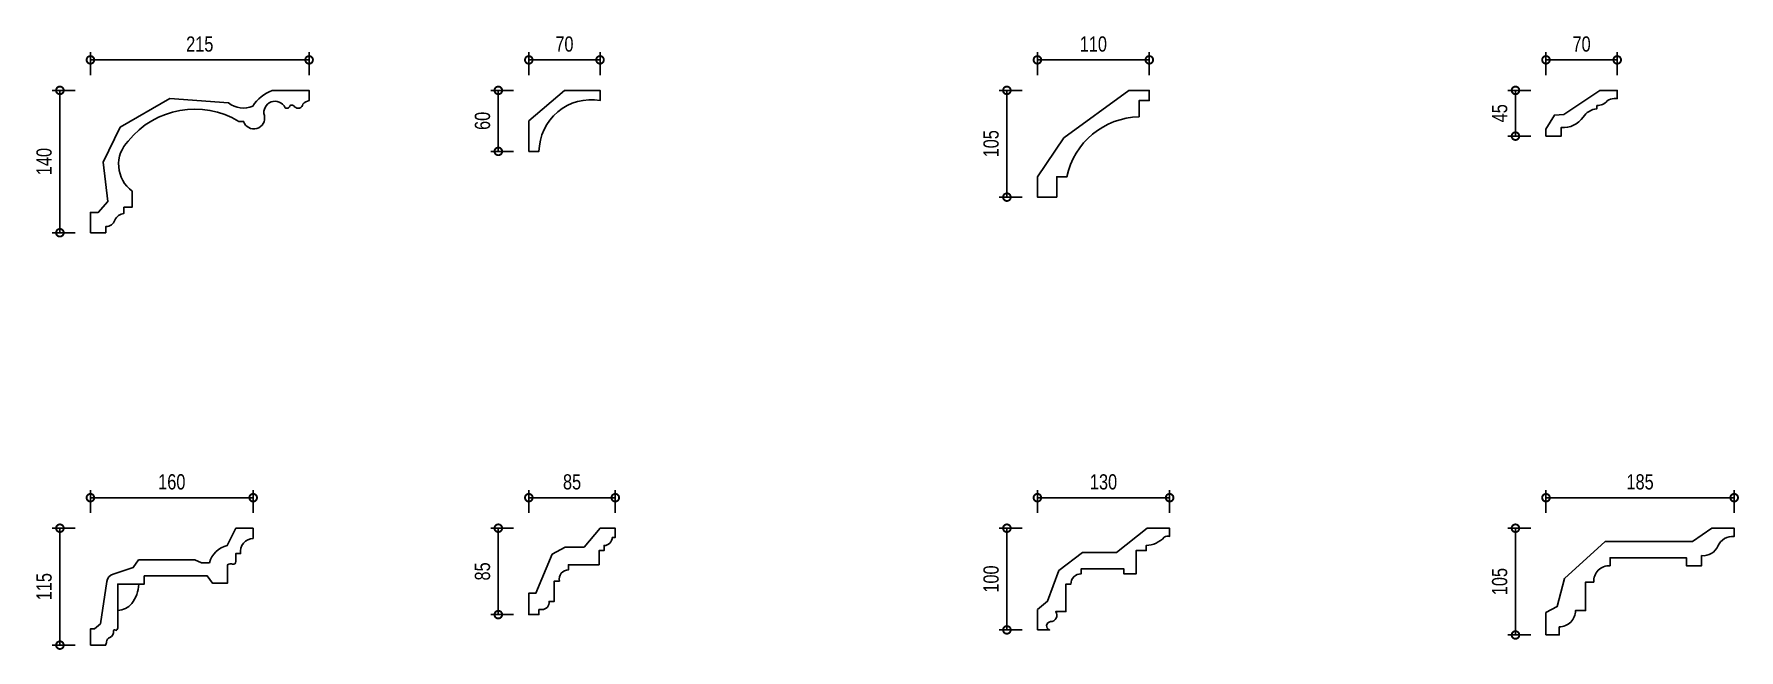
# Model space of a CAD drawing. Header units: millimetres. Extents: x 3214 to 6480, y 2858 to 4911.
# Drawn here: x 4714 to 6390, y 2868 to 3474 of the extents above; entities that cross this region are included whole.
import ezdxf

# ---------------------------------------------------------------- set-up
doc = ezdxf.new("R2010")
doc.units = ezdxf.units.MM
doc.layers.get('Defpoints').update_dxf_attribs({"color": 254})
doc.layers.add('Dimen', color=251, linetype='Continuous')
doc.styles.add('KOTE', font='romrust.shx', dxfattribs={"width": 0.8})
doc.dimstyles.new('ayala 20', dxfattribs={"dimscale": 25, "dimtxt": 2, "dimasz": 1.5, "dimexe": 0.75, "dimexo": 1.5, "dimgap": 0.8, "dimtad": 1, "dimdec": 0, "dimzin": 9, "dimdsep": 46, "dimtxsty": 'KOTE', "dimblk": 'ARCHTICK', "dimcen": 0, "dimdle": 0.75, "dimclrd": 4, "dimclre": 4, "dimclrt": 3, "dimadec": 0, "dimazin": 0, "dimtfac": 0.666667, "dimtdec": 0, "dimtix": 1, "dimtmove": 2, "dimatfit": 0, "dimfxl": 0, "dimtvp": 1, "dimtolj": 1, "dimarcsym": 0})

# ---------------------------------------------------------------- blocks, each defined once
blk = doc.blocks.new('_DotSmall')
at = {"color": 0, "linetype": 'ByBlock', "const_width": 0.5}
blk.add_lwpolyline([(-0.0625, 0, 1), (0.0625, 0, 1)], format="xyb", close=True, dxfattribs=at)
blk = doc.blocks.new('*D2')
at = {"layer": 'Defpoints', "color": 0, "transparency": 16777216}
for p in [(5670.2, 3418.5), (5700.2, 3418.5), (5700.2, 3313.5)]:
    blk.add_point(p, dxfattribs=at)
at = {"layer": 'Dimen', "color": 4, "lineweight": -2, "transparency": 16777216}
for p, q in [((5685.2, 3418.5), (5662.7, 3418.5)), ((5670.2, 3313.5), (5670.2, 3418.5)), ((5685.2, 3313.5), (5662.7, 3313.5))]:
    blk.add_line(p, q, dxfattribs=at)
at = {"layer": 'Dimen', "color": 4, "lineweight": -2, "transparency": 16777216, "xscale": 15, "yscale": 15, "zscale": 15}
for p, rotation in [((5670.2, 3418.5), 90), ((5670.2, 3313.5), 270)]:
    blk.add_blockref('_DotSmall', p, dxfattribs=dict(at, rotation=rotation))
at = {"layer": 'Dimen', "transparency": 16777216, "insert": (5654.7, 3366), "char_height": 15, "attachment_point": 5, "rotation": 90, "style": 'KOTE'}
blk.add_mtext('\\A1;105', dxfattribs=at)
blk = doc.blocks.new('*D3')
at = {"layer": 'Defpoints', "color": 0, "transparency": 16777216}
for p in [(5810.2, 3448.5), (5700.2, 3418.5), (5810.2, 3418.5)]:
    blk.add_point(p, dxfattribs=at)
at = {"layer": 'Dimen', "color": 4, "lineweight": -2, "transparency": 16777216}
for p, q in [((5700.2, 3433.5), (5700.2, 3456)), ((5810.2, 3433.5), (5810.2, 3456)), ((5700.2, 3448.5), (5810.2, 3448.5))]:
    blk.add_line(p, q, dxfattribs=at)
at = {"layer": 'Dimen', "color": 4, "lineweight": -2, "transparency": 16777216, "xscale": 15, "yscale": 15, "zscale": 15, "rotation": 180}
blk.add_blockref('_DotSmall', (5700.2, 3448.5), dxfattribs=at)
at = {"layer": 'Dimen', "color": 4, "lineweight": -2, "transparency": 16777216, "xscale": 15, "yscale": 15, "zscale": 15}
blk.add_blockref('_DotSmall', (5810.2, 3448.5), dxfattribs=at)
at = {"layer": 'Dimen', "transparency": 16777216, "insert": (5755.2, 3464), "char_height": 15, "attachment_point": 5, "style": 'KOTE'}
blk.add_mtext('\\A1;110', dxfattribs=at)
blk = doc.blocks.new('*D12')
at = {"layer": 'Defpoints', "color": 0, "transparency": 16777216}
for p in [(4739.2, 3418.5), (4769.2, 3418.5), (4769.2, 3278.5)]:
    blk.add_point(p, dxfattribs=at)
at = {"layer": 'Dimen', "color": 4, "lineweight": -2, "transparency": 16777216}
for p, q in [((4754.2, 3418.5), (4731.7, 3418.5)), ((4739.2, 3278.5), (4739.2, 3418.5)), ((4754.2, 3278.5), (4731.7, 3278.5))]:
    blk.add_line(p, q, dxfattribs=at)
at = {"layer": 'Dimen', "color": 4, "lineweight": -2, "transparency": 16777216, "xscale": 15, "yscale": 15, "zscale": 15}
for p, rotation in [((4739.2, 3418.5), 90), ((4739.2, 3278.5), 270)]:
    blk.add_blockref('_DotSmall', p, dxfattribs=dict(at, rotation=rotation))
at = {"layer": 'Dimen', "transparency": 16777216, "insert": (4723.7, 3348.5), "char_height": 15, "attachment_point": 5, "rotation": 90, "style": 'KOTE'}
blk.add_mtext('\\A1;140', dxfattribs=at)
blk = doc.blocks.new('*D13')
at = {"layer": 'Defpoints', "color": 0, "transparency": 16777216}
for p in [(4984.2, 3448.5), (4769.2, 3418.5), (4984.2, 3418.5)]:
    blk.add_point(p, dxfattribs=at)
at = {"layer": 'Dimen', "color": 4, "lineweight": -2, "transparency": 16777216}
for p, q in [((4769.2, 3433.5), (4769.2, 3456)), ((4984.2, 3433.5), (4984.2, 3456)), ((4769.2, 3448.5), (4984.2, 3448.5))]:
    blk.add_line(p, q, dxfattribs=at)
at = {"layer": 'Dimen', "color": 4, "lineweight": -2, "transparency": 16777216, "xscale": 15, "yscale": 15, "zscale": 15, "rotation": 180}
blk.add_blockref('_DotSmall', (4769.2, 3448.5), dxfattribs=at)
at = {"layer": 'Dimen', "color": 4, "lineweight": -2, "transparency": 16777216, "xscale": 15, "yscale": 15, "zscale": 15}
blk.add_blockref('_DotSmall', (4984.2, 3448.5), dxfattribs=at)
at = {"layer": 'Dimen', "transparency": 16777216, "insert": (4876.7, 3464), "char_height": 15, "attachment_point": 5, "style": 'KOTE'}
blk.add_mtext('\\A1;215', dxfattribs=at)
blk = doc.blocks.new('*D18')
at = {"layer": 'Defpoints', "color": 0, "transparency": 16777216}
for p in [(5170.2, 2987.9), (5200.2, 2987.9), (5200.2, 2902.9)]:
    blk.add_point(p, dxfattribs=at)
at = {"layer": 'Dimen', "color": 4, "lineweight": -2, "transparency": 16777216}
for p, q in [((5185.2, 2987.9), (5162.7, 2987.9)), ((5170.2, 2902.9), (5170.2, 2987.9)), ((5185.2, 2902.9), (5162.7, 2902.9))]:
    blk.add_line(p, q, dxfattribs=at)
at = {"layer": 'Dimen', "color": 4, "lineweight": -2, "transparency": 16777216, "xscale": 15, "yscale": 15, "zscale": 15}
for p, rotation in [((5170.2, 2987.9), 90), ((5170.2, 2902.9), 270)]:
    blk.add_blockref('_DotSmall', p, dxfattribs=dict(at, rotation=rotation))
at = {"layer": 'Dimen', "transparency": 16777216, "insert": (5154.7, 2945.4), "char_height": 15, "attachment_point": 5, "rotation": 90, "style": 'KOTE'}
blk.add_mtext('\\A1;85', dxfattribs=at)
blk = doc.blocks.new('*D19')
at = {"layer": 'Defpoints', "color": 0, "transparency": 16777216}
for p in [(5285.2, 3017.9), (5200.2, 2987.9), (5285.2, 2987.9)]:
    blk.add_point(p, dxfattribs=at)
at = {"layer": 'Dimen', "color": 4, "lineweight": -2, "transparency": 16777216}
for p, q in [((5200.2, 3002.9), (5200.2, 3025.4)), ((5200.2, 3017.9), (5285.2, 3017.9)), ((5285.2, 3002.9), (5285.2, 3025.4))]:
    blk.add_line(p, q, dxfattribs=at)
at = {"layer": 'Dimen', "color": 4, "lineweight": -2, "transparency": 16777216, "xscale": 15, "yscale": 15, "zscale": 15, "rotation": 180}
blk.add_blockref('_DotSmall', (5200.2, 3017.9), dxfattribs=at)
at = {"layer": 'Dimen', "color": 4, "lineweight": -2, "transparency": 16777216, "xscale": 15, "yscale": 15, "zscale": 15}
blk.add_blockref('_DotSmall', (5285.2, 3017.9), dxfattribs=at)
at = {"layer": 'Dimen', "transparency": 16777216, "insert": (5242.7, 3033.4), "char_height": 15, "attachment_point": 5, "style": 'KOTE'}
blk.add_mtext('\\A1;85', dxfattribs=at)
blk = doc.blocks.new('*D20')
at = {"layer": 'Defpoints', "color": 0, "transparency": 16777216}
for p in [(5670.2, 2987.9), (5700.2, 2987.9), (5700.2, 2887.9)]:
    blk.add_point(p, dxfattribs=at)
at = {"layer": 'Dimen', "color": 4, "lineweight": -2, "transparency": 16777216}
for p, q in [((5685.2, 2987.9), (5662.7, 2987.9)), ((5670.2, 2887.9), (5670.2, 2987.9)), ((5685.2, 2887.9), (5662.7, 2887.9))]:
    blk.add_line(p, q, dxfattribs=at)
at = {"layer": 'Dimen', "color": 4, "lineweight": -2, "transparency": 16777216, "xscale": 15, "yscale": 15, "zscale": 15}
for p, rotation in [((5670.2, 2987.9), 90), ((5670.2, 2887.9), 270)]:
    blk.add_blockref('_DotSmall', p, dxfattribs=dict(at, rotation=rotation))
at = {"layer": 'Dimen', "transparency": 16777216, "insert": (5654.7, 2937.9), "char_height": 15, "attachment_point": 5, "rotation": 90, "style": 'KOTE'}
blk.add_mtext('\\A1;100', dxfattribs=at)
blk = doc.blocks.new('*D21')
at = {"layer": 'Defpoints', "color": 0, "transparency": 16777216}
for p in [(5830.2, 3017.9), (5700.2, 2987.9), (5830.2, 2987.9)]:
    blk.add_point(p, dxfattribs=at)
at = {"layer": 'Dimen', "color": 4, "lineweight": -2, "transparency": 16777216}
for p, q in [((5700.2, 3002.9), (5700.2, 3025.4)), ((5700.2, 3017.9), (5830.2, 3017.9)), ((5830.2, 3002.9), (5830.2, 3025.4))]:
    blk.add_line(p, q, dxfattribs=at)
at = {"layer": 'Dimen', "color": 4, "lineweight": -2, "transparency": 16777216, "xscale": 15, "yscale": 15, "zscale": 15, "rotation": 180}
blk.add_blockref('_DotSmall', (5700.2, 3017.9), dxfattribs=at)
at = {"layer": 'Dimen', "color": 4, "lineweight": -2, "transparency": 16777216, "xscale": 15, "yscale": 15, "zscale": 15}
blk.add_blockref('_DotSmall', (5830.2, 3017.9), dxfattribs=at)
at = {"layer": 'Dimen', "transparency": 16777216, "insert": (5765.2, 3033.4), "char_height": 15, "attachment_point": 5, "style": 'KOTE'}
blk.add_mtext('\\A1;130', dxfattribs=at)
blk = doc.blocks.new('*D22')
at = {"layer": 'Defpoints', "color": 0, "transparency": 16777216}
for p in [(6170.2, 2987.9), (6200.2, 2987.9), (6200.2, 2882.9)]:
    blk.add_point(p, dxfattribs=at)
at = {"layer": 'Dimen', "color": 4, "lineweight": -2, "transparency": 16777216}
for p, q in [((6185.2, 2987.9), (6162.7, 2987.9)), ((6170.2, 2882.9), (6170.2, 2987.9)), ((6185.2, 2882.9), (6162.7, 2882.9))]:
    blk.add_line(p, q, dxfattribs=at)
at = {"layer": 'Dimen', "color": 4, "lineweight": -2, "transparency": 16777216, "xscale": 15, "yscale": 15, "zscale": 15}
for p, rotation in [((6170.2, 2987.9), 90), ((6170.2, 2882.9), 270)]:
    blk.add_blockref('_DotSmall', p, dxfattribs=dict(at, rotation=rotation))
at = {"layer": 'Dimen', "transparency": 16777216, "insert": (6154.7, 2935.4), "char_height": 15, "attachment_point": 5, "rotation": 90, "style": 'KOTE'}
blk.add_mtext('\\A1;105', dxfattribs=at)
blk = doc.blocks.new('*D23')
at = {"layer": 'Defpoints', "color": 0, "transparency": 16777216}
for p in [(6385.2, 3017.9), (6200.2, 2987.9), (6385.2, 2987.9)]:
    blk.add_point(p, dxfattribs=at)
at = {"layer": 'Dimen', "color": 4, "lineweight": -2, "transparency": 16777216}
for p, q in [((6200.2, 3002.9), (6200.2, 3025.4)), ((6200.2, 3017.9), (6385.2, 3017.9)), ((6385.2, 3002.9), (6385.2, 3025.4))]:
    blk.add_line(p, q, dxfattribs=at)
at = {"layer": 'Dimen', "color": 4, "lineweight": -2, "transparency": 16777216, "xscale": 15, "yscale": 15, "zscale": 15, "rotation": 180}
blk.add_blockref('_DotSmall', (6200.2, 3017.9), dxfattribs=at)
at = {"layer": 'Dimen', "color": 4, "lineweight": -2, "transparency": 16777216, "xscale": 15, "yscale": 15, "zscale": 15}
blk.add_blockref('_DotSmall', (6385.2, 3017.9), dxfattribs=at)
at = {"layer": 'Dimen', "transparency": 16777216, "insert": (6292.7, 3033.4), "char_height": 15, "attachment_point": 5, "style": 'KOTE'}
blk.add_mtext('\\A1;185', dxfattribs=at)
blk = doc.blocks.new('*D42')
at = {"layer": 'Defpoints', "color": 0, "transparency": 16777216}
for p in [(4739.2, 2987.9), (4769.2, 2987.9), (4769.2, 2872.9)]:
    blk.add_point(p, dxfattribs=at)
at = {"layer": 'Dimen', "color": 4, "lineweight": -2, "transparency": 16777216}
for p, q in [((4754.2, 2987.9), (4731.7, 2987.9)), ((4739.2, 2872.9), (4739.2, 2987.9)), ((4754.2, 2872.9), (4731.7, 2872.9))]:
    blk.add_line(p, q, dxfattribs=at)
at = {"layer": 'Dimen', "color": 4, "lineweight": -2, "transparency": 16777216, "xscale": 15, "yscale": 15, "zscale": 15}
for p, rotation in [((4739.2, 2987.9), 90), ((4739.2, 2872.9), 270)]:
    blk.add_blockref('_DotSmall', p, dxfattribs=dict(at, rotation=rotation))
at = {"layer": 'Dimen', "transparency": 16777216, "insert": (4723.7, 2930.4), "char_height": 15, "attachment_point": 5, "rotation": 90, "style": 'KOTE'}
blk.add_mtext('\\A1;115', dxfattribs=at)
blk = doc.blocks.new('*D43')
at = {"layer": 'Defpoints', "color": 0, "transparency": 16777216}
for p in [(4929.2, 3017.9), (4769.2, 2987.9), (4929.2, 2987.9)]:
    blk.add_point(p, dxfattribs=at)
at = {"layer": 'Dimen', "color": 4, "lineweight": -2, "transparency": 16777216}
for p, q in [((4769.2, 3002.9), (4769.2, 3025.4)), ((4769.2, 3017.9), (4929.2, 3017.9)), ((4929.2, 3002.9), (4929.2, 3025.4))]:
    blk.add_line(p, q, dxfattribs=at)
at = {"layer": 'Dimen', "color": 4, "lineweight": -2, "transparency": 16777216, "xscale": 15, "yscale": 15, "zscale": 15, "rotation": 180}
blk.add_blockref('_DotSmall', (4769.2, 3017.9), dxfattribs=at)
at = {"layer": 'Dimen', "color": 4, "lineweight": -2, "transparency": 16777216, "xscale": 15, "yscale": 15, "zscale": 15}
blk.add_blockref('_DotSmall', (4929.2, 3017.9), dxfattribs=at)
at = {"layer": 'Dimen', "transparency": 16777216, "insert": (4849.2, 3033.4), "char_height": 15, "attachment_point": 5, "style": 'KOTE'}
blk.add_mtext('\\A1;160', dxfattribs=at)
blk = doc.blocks.new('*D50')
at = {"layer": 'Defpoints', "color": 0, "transparency": 16777216}
for p in [(6170.2, 3418.5), (6200.2, 3418.5), (6200.2, 3373.5)]:
    blk.add_point(p, dxfattribs=at)
at = {"layer": 'Dimen', "color": 4, "lineweight": -2, "transparency": 16777216}
for p, q in [((6185.2, 3418.5), (6162.7, 3418.5)), ((6170.2, 3373.5), (6170.2, 3418.5)), ((6185.2, 3373.5), (6162.7, 3373.5))]:
    blk.add_line(p, q, dxfattribs=at)
at = {"layer": 'Dimen', "color": 4, "lineweight": -2, "transparency": 16777216, "xscale": 15, "yscale": 15, "zscale": 15}
for p, rotation in [((6170.2, 3418.5), 90), ((6170.2, 3373.5), 270)]:
    blk.add_blockref('_DotSmall', p, dxfattribs=dict(at, rotation=rotation))
at = {"layer": 'Dimen', "transparency": 16777216, "insert": (6154.7, 3396), "char_height": 15, "attachment_point": 5, "rotation": 90, "style": 'KOTE'}
blk.add_mtext('\\A1;45', dxfattribs=at)
blk = doc.blocks.new('*D51')
at = {"layer": 'Defpoints', "color": 0, "transparency": 16777216}
for p in [(6270.2, 3448.5), (6200.2, 3418.5), (6270.2, 3418.5)]:
    blk.add_point(p, dxfattribs=at)
at = {"layer": 'Dimen', "color": 4, "lineweight": -2, "transparency": 16777216}
for p, q in [((6200.2, 3433.5), (6200.2, 3456)), ((6270.2, 3433.5), (6270.2, 3456)), ((6200.2, 3448.5), (6270.2, 3448.5))]:
    blk.add_line(p, q, dxfattribs=at)
at = {"layer": 'Dimen', "color": 4, "lineweight": -2, "transparency": 16777216, "xscale": 15, "yscale": 15, "zscale": 15, "rotation": 180}
blk.add_blockref('_DotSmall', (6200.2, 3448.5), dxfattribs=at)
at = {"layer": 'Dimen', "color": 4, "lineweight": -2, "transparency": 16777216, "xscale": 15, "yscale": 15, "zscale": 15}
blk.add_blockref('_DotSmall', (6270.2, 3448.5), dxfattribs=at)
at = {"layer": 'Dimen', "transparency": 16777216, "insert": (6235.2, 3464), "char_height": 15, "attachment_point": 5, "style": 'KOTE'}
blk.add_mtext('\\A1;70', dxfattribs=at)
blk = doc.blocks.new('*D52')
at = {"layer": 'Defpoints', "color": 0, "transparency": 16777216}
for p in [(5170.2, 3418.5), (5200.2, 3418.5), (5200.2, 3358.5)]:
    blk.add_point(p, dxfattribs=at)
at = {"layer": 'Dimen', "color": 4, "lineweight": -2, "transparency": 16777216}
for p, q in [((5185.2, 3418.5), (5162.7, 3418.5)), ((5170.2, 3358.5), (5170.2, 3418.5)), ((5185.2, 3358.5), (5162.7, 3358.5))]:
    blk.add_line(p, q, dxfattribs=at)
at = {"layer": 'Dimen', "color": 4, "lineweight": -2, "transparency": 16777216, "xscale": 15, "yscale": 15, "zscale": 15}
for p, rotation in [((5170.2, 3418.5), 90), ((5170.2, 3358.5), 270)]:
    blk.add_blockref('_DotSmall', p, dxfattribs=dict(at, rotation=rotation))
at = {"layer": 'Dimen', "transparency": 16777216, "insert": (5154.7, 3388.5), "char_height": 15, "attachment_point": 5, "rotation": 90, "style": 'KOTE'}
blk.add_mtext('\\A1;60', dxfattribs=at)
blk = doc.blocks.new('*D53')
at = {"layer": 'Defpoints', "color": 0, "transparency": 16777216}
for p in [(5270.2, 3448.5), (5200.2, 3418.5), (5270.2, 3418.5)]:
    blk.add_point(p, dxfattribs=at)
at = {"layer": 'Dimen', "color": 4, "lineweight": -2, "transparency": 16777216}
for p, q in [((5200.2, 3433.5), (5200.2, 3456)), ((5270.2, 3433.5), (5270.2, 3456)), ((5200.2, 3448.5), (5270.2, 3448.5))]:
    blk.add_line(p, q, dxfattribs=at)
at = {"layer": 'Dimen', "color": 4, "lineweight": -2, "transparency": 16777216, "xscale": 15, "yscale": 15, "zscale": 15, "rotation": 180}
blk.add_blockref('_DotSmall', (5200.2, 3448.5), dxfattribs=at)
at = {"layer": 'Dimen', "color": 4, "lineweight": -2, "transparency": 16777216, "xscale": 15, "yscale": 15, "zscale": 15}
blk.add_blockref('_DotSmall', (5270.2, 3448.5), dxfattribs=at)
at = {"layer": 'Dimen', "transparency": 16777216, "insert": (5235.2, 3464), "char_height": 15, "attachment_point": 5, "style": 'KOTE'}
blk.add_mtext('\\A1;70', dxfattribs=at)

msp = doc.modelspace()

# ---------------------------------------------------------------- linework, layer by layer
at = {"color": 5}
for points in [[(4769.2, 3278.5), (4784.2, 3278.5), (4784.2, 3284.5, 0.331515), (4793.2, 3291, -0.238764), (4802.2, 3297.5), (4802.2, 3303.5), (4810.2, 3303.5), (4810.2, 3319.5, -0.459375), (4806.4, 3368.7, -0.375117), (4915.2, 3388), (4919.7, 3388, 0.968121), (4940.2, 3393.8, -0.926132), (4960.6, 3401.5, 0.559942), (4965.1, 3403.1, -0.486836), (4970, 3402.4, 0.654724), (4978, 3405, -0.110079), (4984.2, 3408.5), (4984.2, 3418.5), (4947.8, 3418.5, 0.149898), (4928.8, 3403, -0.270582), (4904.9, 3406.1), (4847.3, 3410.5), (4798.3, 3382.2), (4781.7, 3347.8), (4786.4, 3309.1), (4776.9, 3298.5), (4769.2, 3298.5)], [(5700.2, 3333.5), (5700.2, 3313.5), (5719.2, 3313.5), (5719.2, 3333.5), (5729.2, 3333.5, -0.34974), (5800.2, 3392.5), (5800.2, 3408.5), (5810.2, 3408.5), (5810.2, 3418.5), (5790.2, 3418.5), (5726.3, 3371.9), (5700.2, 3333.5)], [(4769.2, 2872.9), (4784.2, 2872.9, 0.080566), (4785, 2876.1, -0.29158), (4788.3, 2880.3, 0.35481), (4791.8, 2887, -0.713093), (4794.2, 2887.4, 0.358103), (4796.1, 2889.9), (4796.1, 2932.9), (4822.1, 2932.9), (4822.1, 2940.9), (4884.1, 2940.9), (4889.1, 2933.9), (4904.1, 2933.9), (4904.1, 2951.9, -0.332412), (4909, 2952.4, 0.475261), (4912.1, 2955), (4912.1, 2963), (4916.9, 2963, -0.446403), (4929.2, 2977.9), (4929.2, 2987.9), (4912.2, 2987.9), (4903.7, 2970.8, 0.277666), (4886.2, 2954), (4878.3, 2954), (4871.8, 2956.8), (4816.6, 2956.8), (4811.3, 2949.3), (4791.6, 2942.8, 0.285876), (4785.4, 2935.4), (4779, 2893.9), (4773.2, 2888.9), (4769.2, 2888.9)], [(5282.2, 2978.9), (5285.2, 2978.9), (5285.2, 2987.9), (5270.2, 2987.9), (5254.6, 2969.3), (5236, 2969.3), (5223.1, 2962.3), (5207.2, 2923.9), (5200.2, 2923.9), (5200.2, 2902.9), (5210.2, 2902.9), (5210.2, 2907.9), (5213.2, 2907.9, 0.432515), (5220.2, 2915.9), (5225.2, 2915.9), (5225.2, 2935.9), (5230.2, 2935.9, -0.481892), (5239.2, 2946.9), (5239.2, 2951.9), (5263.6, 2951.9), (5269.2, 2951.9), (5269.2, 2961.3), (5269.2, 2965.9), (5274.2, 2965.9), (5274.2, 2970.9, 0.414214)], [(5700.2, 2887.9), (5712.2, 2887.9, -0.831844), (5713.1, 2896, 0.608816), (5718.2, 2905.9), (5728.2, 2905.9), (5728.2, 2932.9), (5733.2, 2932.9, -0.449083), (5743.2, 2942.9), (5743.2, 2947.9), (5785.2, 2947.9), (5785.2, 2942.9), (5797.2, 2942.9), (5797.2, 2965.9), (5807.2, 2965.9), (5807.2, 2970.9, 0.194966), (5824.9, 2979, -0.226581), (5830.2, 2979.9), (5830.2, 2987.9), (5808.2, 2987.9), (5777.8, 2963.9), (5744.4, 2963.9), (5721.3, 2946.2), (5710.1, 2916), (5700.2, 2907.9)], [(4796.1, 2932.9), (4796.1, 2906.9, 0.193031), (4809.8, 2913.7, 0.162257), (4816.8, 2932.9), (4796.1, 2932.9)]]:
    msp.add_lwpolyline(points, format="xyb", close=True, dxfattribs=at)
for points in [[(5200.2, 3358.5), (5200.2, 3388.5), (5235.2, 3418.5), (5270.2, 3418.5), (5270.2, 3408.5, 0.462122), (5210.2, 3358.5), (5200.2, 3358.5)], [(6200.2, 3380.5), (6200.2, 3373.5), (6215.2, 3373.5), (6215.2, 3382, 0.269687), (6236.7, 3392.2, -0.225903), (6250.2, 3400.5), (6250.2, 3403.5, 0.207494), (6260.5, 3408.1, -0.176827), (6267.2, 3410.5), (6270.2, 3410.5), (6270.2, 3418.5), (6253.2, 3418.5), (6217.8, 3394.7), (6208.5, 3394.2), (6200.2, 3380.5)], [(6200.2, 2882.9), (6213.2, 2882.9), (6213.2, 2890.9, 0.421322), (6229.2, 2906.9), (6239.2, 2906.9), (6239.2, 2934.9), (6247.2, 2934.9, -0.460447), (6263.2, 2950.9), (6263.2, 2958.9), (6338.2, 2958.9), (6338.2, 2950.9), (6353.2, 2950.9), (6353.2, 2960.9, 0.323521), (6369.2, 2970.4, -0.319764), (6385.2, 2979.9), (6385.2, 2987.9), (6363.2, 2987.9), (6344.2, 2974.9), (6258.4, 2974.9), (6218.5, 2938.6), (6211.1, 2910.9), (6200.2, 2905), (6200.2, 2882.9)]]:
    msp.add_lwpolyline(points, format="xyb", dxfattribs=at)

# ---------------------------------------------------------------- dimensions: what is measured, and where the dimension line sits
at = {"layer": 'Dimen'}
for base, p1, p2, picture, middle in [((4984.2, 3448.5), (4769.2, 3418.5), (4984.2, 3418.5), '*D13', (4876.7, 3464)), ((5270.2, 3448.5), (5200.2, 3418.5), (5270.2, 3418.5), '*D53', (5235.2, 3464)), ((5810.2, 3448.5), (5700.2, 3418.5), (5810.2, 3418.5), '*D3', (5755.2, 3464)), ((6270.2, 3448.5), (6200.2, 3418.5), (6270.2, 3418.5), '*D51', (6235.2, 3464)), ((4929.2, 3017.9), (4769.2, 2987.9), (4929.2, 2987.9), '*D43', (4849.2, 3033.4)), ((5285.2, 3017.9), (5200.2, 2987.9), (5285.2, 2987.9), '*D19', (5242.7, 3033.4)), ((5830.2, 3017.9), (5700.2, 2987.9), (5830.2, 2987.9), '*D21', (5765.2, 3033.4)), ((6385.2, 3017.9), (6200.2, 2987.9), (6385.2, 2987.9), '*D23', (6292.7, 3033.4))]:
    dim = msp.add_linear_dim(base=base, p1=p1, p2=p2, dimstyle='ayala 20', override={"dimscale": 10, "dimtxt": 1.5, "dimblk1": 'DotSmall', "dimblk2": 'DotSmall', "dimsah": 1, "dimdle": 0, "dimclrt": 256}, dxfattribs=at)
    dim.commit()
    dim.dimension.update_dxf_attribs({"geometry": picture, "text_midpoint": middle})
for base, p1, p2, picture, middle in [((4739.2, 3418.5), (4769.2, 3278.5), (4769.2, 3418.5), '*D12', (4723.7, 3348.5)), ((5170.2, 3418.5), (5200.2, 3358.5), (5200.2, 3418.5), '*D52', (5154.7, 3388.5)), ((5670.2, 3418.5), (5700.2, 3313.5), (5700.2, 3418.5), '*D2', (5654.7, 3366)), ((6170.2, 3418.5), (6200.2, 3373.5), (6200.2, 3418.5), '*D50', (6154.7, 3396)), ((4739.2, 2987.9), (4769.2, 2872.9), (4769.2, 2987.9), '*D42', (4723.7, 2930.4)), ((5170.2, 2987.9), (5200.2, 2902.9), (5200.2, 2987.9), '*D18', (5154.7, 2945.4)), ((5670.2, 2987.9), (5700.2, 2887.9), (5700.2, 2987.9), '*D20', (5654.7, 2937.9)), ((6170.2, 2987.9), (6200.2, 2882.9), (6200.2, 2987.9), '*D22', (6154.7, 2935.4))]:
    dim = msp.add_linear_dim(base=base, p1=p1, p2=p2, angle=90, dimstyle='ayala 20', override={"dimscale": 10, "dimtxt": 1.5, "dimblk1": 'DotSmall', "dimblk2": 'DotSmall', "dimsah": 1, "dimdle": 0, "dimclrt": 256}, dxfattribs=at)
    dim.commit()
    dim.dimension.update_dxf_attribs({"geometry": picture, "text_midpoint": middle})

doc.saveas('drawing.dxf')
